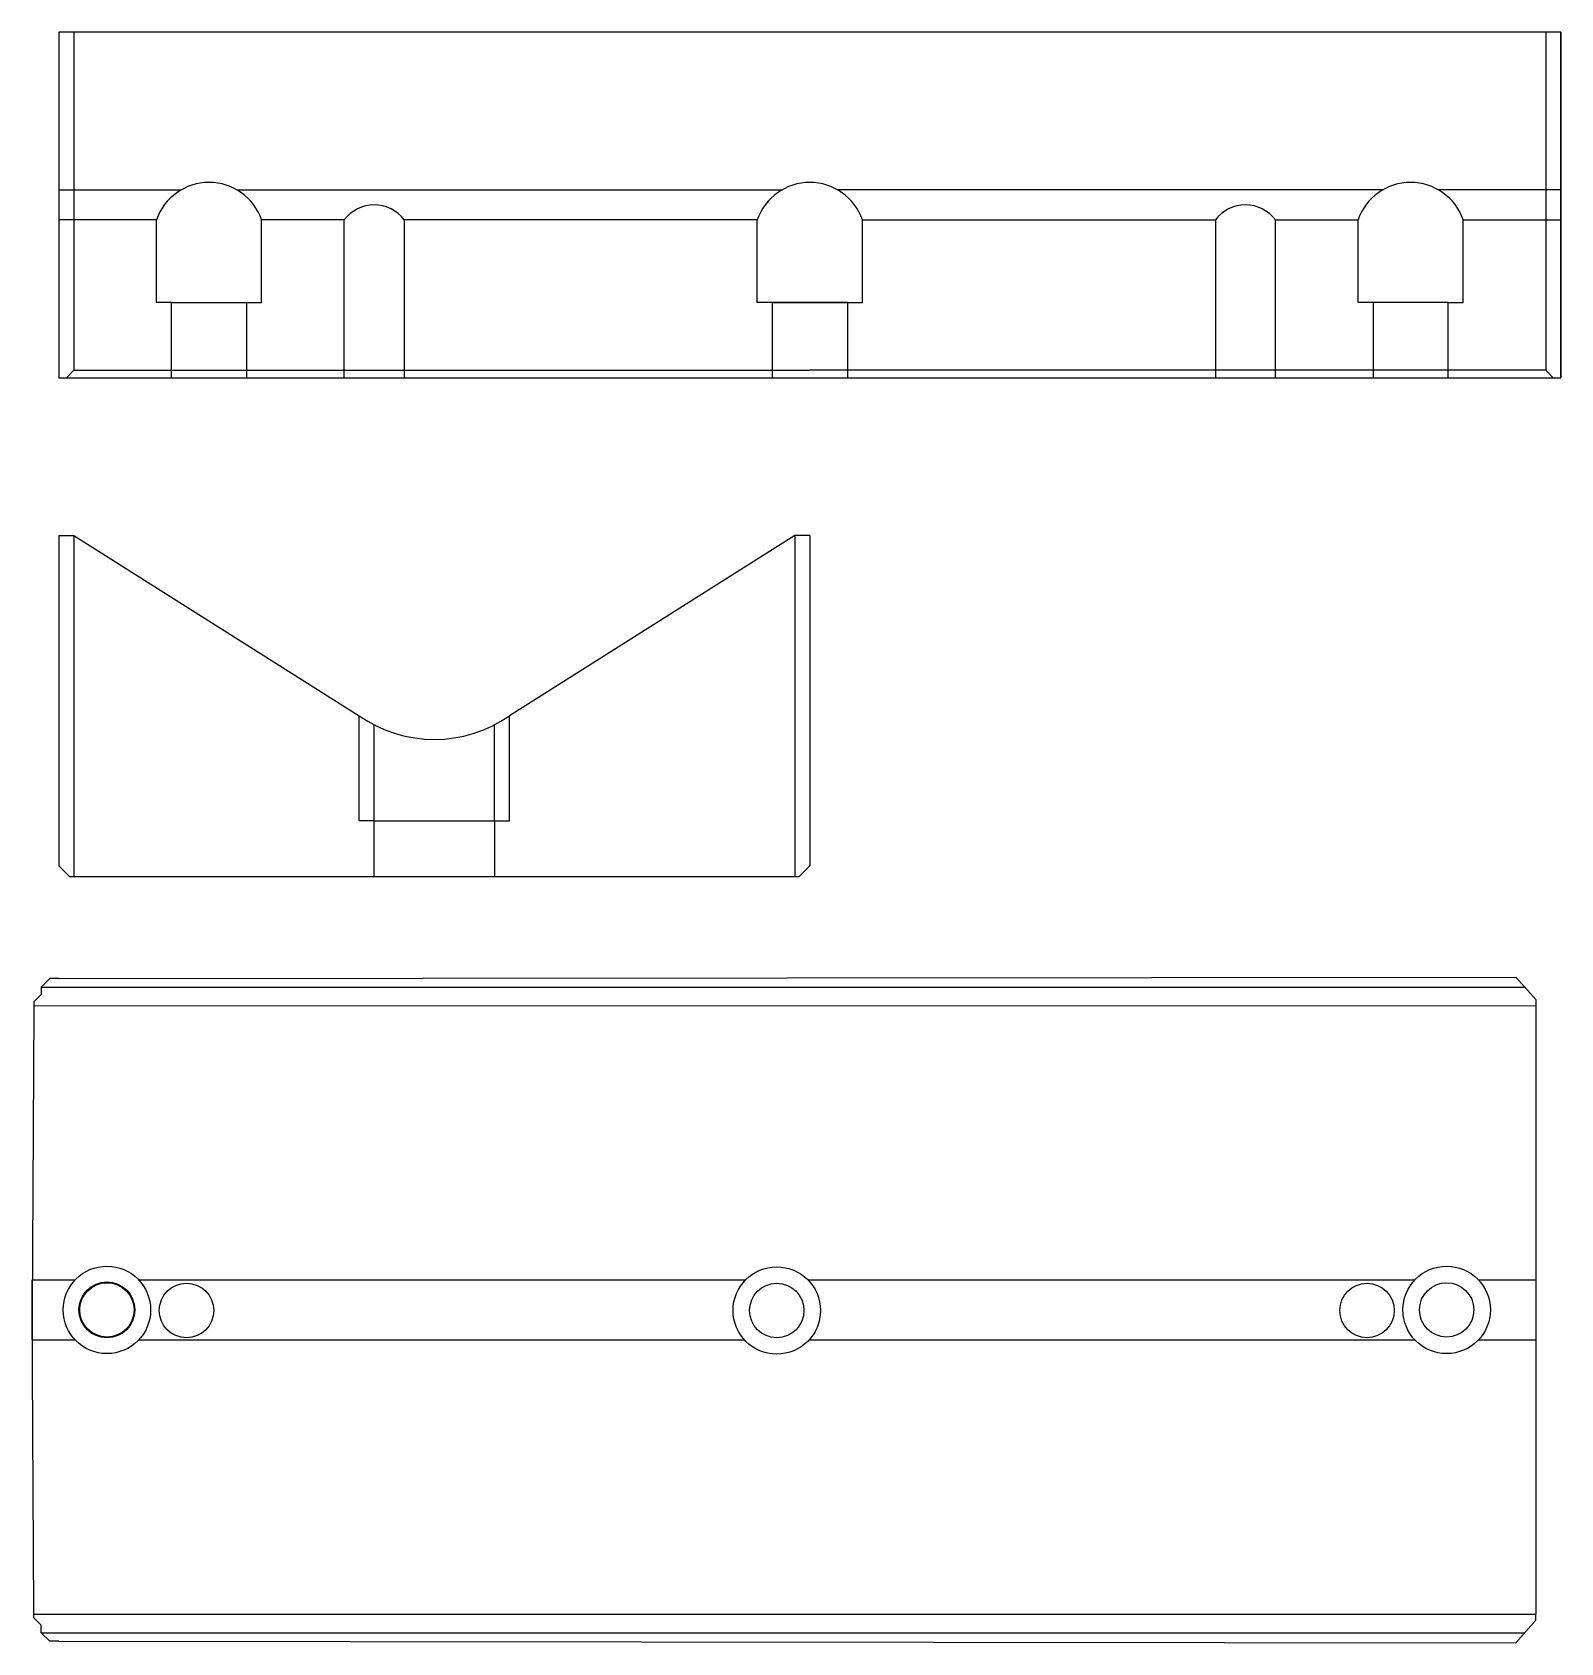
# Model space of a CAD drawing. Header units: inches. Extents: x 48 to 150, y 166 to 273.
import ezdxf

# ---------------------------------------------------------------- set-up
doc = ezdxf.new("R2010")
doc.units = ezdxf.units.IN
doc.header["$MEASUREMENT"] = 0

msp = doc.modelspace()

# ---------------------------------------------------------------- linework, layer by layer
for p, q in [((150, 273), (50, 273)), ((50, 273), (50, 250)), ((51, 273), (51, 250.5)), ((149, 273), (149, 250.5)), ((150, 250), (150, 273)), ((150, 273), (150, 250)), ((50, 262.5), (58.14, 262.5)), ((61.86, 262.5), (98.14, 262.5)), ((138.14, 262.5), (101.86, 262.5)), ((150, 262.5), (141.86, 262.5)), ((56.5, 260.5), (50, 260.5)), ((56.5, 255), (56.5, 260.5)), ((63.5, 255), (63.5, 260.5)), ((69, 260.5), (63.5, 260.5)), ((69, 250), (69, 260.5)), ((96.5, 260.5), (73, 260.5)), ((73, 260.5), (73, 250)), ((96.5, 255), (96.5, 260.5)), ((103.5, 260.5), (127, 260.5)), ((103.5, 255), (103.5, 260.5)), ((127, 260.5), (127, 250)), ((131, 250), (131, 260.5)), ((131, 260.5), (136.5, 260.5)), ((136.5, 255), (136.5, 260.5)), ((143.5, 255), (143.5, 260.5)), ((143.5, 260.5), (150, 260.5)), ((57.5, 255), (56.5, 255)), ((57.5, 250), (57.5, 255)), ((57.5, 255), (62.5, 255)), ((62.5, 255), (62.5, 250)), ((62.5, 255), (63.5, 255)), ((97.5, 255), (96.5, 255)), ((102.5, 255), (97.5, 255)), ((97.5, 255), (97.5, 250)), ((97.5, 255), (102.5, 255)), ((102.5, 255), (102.5, 250)), ((102.5, 255), (103.5, 255)), ((137.5, 255), (136.5, 255)), ((142.5, 255), (137.5, 255)), ((137.5, 255), (137.5, 250)), ((142.5, 250), (142.5, 255)), ((142.5, 255), (143.5, 255)), ((50, 250), (150, 250)), ((51, 250.5), (50.5, 250)), ((51, 250.5), (100, 250.5)), ((149, 250.5), (100, 250.5)), ((149, 250.5), (149.5, 250)), ((50, 239.5), (50, 217.5)), ((50, 239.5), (51, 239.5)), ((51, 239.5), (51, 216.79)), ((51, 239.5), (70, 227.5)), ((99, 239.5), (80, 227.5)), ((100, 239.5), (99, 239.5)), ((99, 239.5), (99, 216.79)), ((100, 239.5), (99, 239.5)), ((99, 239.5), (99, 216.79)), ((100, 239.5), (100, 217.5)), ((100, 239.5), (100, 217.5)), ((70, 220.5), (70, 227.5)), ((80, 220.5), (80, 227.5)), ((71, 226.44), (71, 226.9)), ((71, 216.79), (71, 226.44)), ((71, 216.79), (71, 226.44)), ((79, 226.44), (79, 226.9)), ((79, 220.5), (79, 226.44)), ((71, 220.5), (70, 220.5)), ((71, 220.5), (72, 220.5)), ((72, 220.5), (80, 220.5)), ((79, 220.5), (79, 216.79)), ((50, 217.5), (50.71, 216.79)), ((50.71, 216.79), (99.29, 216.79)), ((100, 217.5), (99.29, 216.79)), ((100, 217.5), (99.29, 216.79)), ((49.4, 210), (48.83, 209.43)), ((48.83, 209.43), (48.83, 208.93)), ((48.83, 209.43), (138.83, 209.43)), ((50, 210), (49.4, 210)), ((50, 210), (147, 210.1)), ((138.83, 209.43), (146.35, 209.43)), ((146.35, 209.43), (147.6, 209.43)), ((147, 210.1), (148.34, 208.6)), ((48.83, 208.93), (48.34, 208.44)), ((48.34, 208.44), (48.34, 207.94)), ((48.34, 208.2), (148.34, 208.19)), ((148.34, 208.6), (148.34, 208.19)), ((148.34, 208.19), (148.34, 167.69)), ((48.34, 207.94), (48.23, 187.94)), ((48.23, 187.94), (48.23, 189.94)), ((48.23, 189.94), (51.09, 189.94)), ((55.31, 189.94), (95.72, 189.94)), ((99.88, 189.94), (140.29, 189.94)), ((144.51, 189.94), (148.34, 189.94)), ((48.34, 167.94), (48.23, 187.94)), ((48.23, 187.94), (48.23, 185.94)), ((48.23, 185.94), (51.09, 185.94)), ((55.31, 185.94), (95.65, 185.94)), ((99.95, 185.94), (140.29, 185.94)), ((144.51, 185.94), (148.34, 185.94)), ((48.34, 167.44), (48.34, 167.94)), ((48.34, 167.68), (148.34, 167.69)), ((48.83, 166.95), (48.34, 167.44)), ((147, 165.78), (148.34, 167.28)), ((148.34, 167.28), (148.34, 167.69)), ((48.83, 166.45), (48.83, 166.95)), ((49.4, 165.88), (48.83, 166.45)), ((48.83, 166.45), (138.83, 166.45)), ((138.83, 166.45), (146.35, 166.45)), ((146.35, 166.45), (147.6, 166.45)), ((50, 165.88), (49.4, 165.88)), ((50, 165.88), (147, 165.78))]:
    msp.add_line(p, q)
for centre, radius in [((53.2, 187.94), 2.91), ((53.2, 187.94), 1.86), ((97.8, 187.9), 2.91), ((142.4, 187.94), 2.91), ((53.2, 187.94), 1.81), ((58.5, 187.9), 1.81), ((97.8, 187.9), 1.81), ((137.1, 187.9), 1.81), ((142.4, 187.94), 1.81)]:
    msp.add_circle(centre, radius)
for centre, radius, start, end in [((60, 259.3), 3.7, 18.9246, 161.0754), ((100, 259.3), 3.7, 18.9246, 161.0754), ((140, 259.3), 3.7, 18.9246, 161.0754), ((71, 259), 2.5, 36.8699, 143.1301), ((129, 259), 2.5, 36.8699, 143.1301), ((75, 234.64), 8.72, 235.008, 304.992)]:
    msp.add_arc(centre, radius, start, end)

doc.saveas('drawing.dxf')
